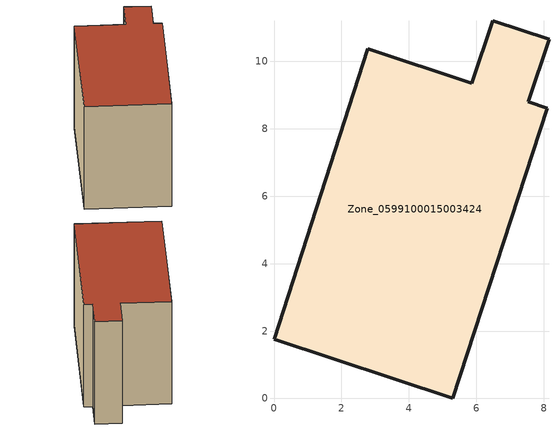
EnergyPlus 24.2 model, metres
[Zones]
Zone_0599100015003424
 floor ground (C_G): 5.3,0 0,1.75 2.77,10.38 5.86,9.35 6.48,11.21 8.15,10.66 7.54,8.8 8.1,8.61 z0.87
 wall outside (C_F): 7.54,8.8 8.15,10.66 6.48,11.21 5.86,9.35 2.77,10.38 0,1.75 5.3,0 8.1,8.61 7.54,8.8 z0.87:8.77
 roof outside (C_R): 5.3,0 8.1,8.61 7.54,8.8 8.15,10.66 6.48,11.21 5.86,9.35 2.77,10.38 0,1.75 z8.77
[BUILDING]
Pand.0599100015003424: North Axis=0; Terrain=City; Loads Convergence Tolerance Value=0.04; Temperature Convergence Tolerance Value=0.4; Solar Distribution=FullExterior; Maximum Number of Warmup Days=25; Minimum Number of Warmup Days=1
[Site:Location]
Rotterdam.The.Hague.AP_ZH_NLD Design_Conditions: Latitude=51.96; Longitude=4.45; Time Zone=1; Elevation=-4.5
[SITE:GROUNDTEMPERATURE:BUILDINGSURFACE]
18, 18, 18, 18, 18, 18, 18, 18, 18, 18, 18, 18
[MATERIAL] Thermal Absorptance=0.9; Solar Absorptance=0.7; Visible Absorptance=0.7
Name | Roughness | Thickness | Conductivity | Density | Specific Heat
G.TI.1965-1974 | MediumSmooth | 0.15 | 0.882353 | 540 | 1210
F.TI.1965-1974 | Rough | 0.3 | 0.697674 | 1920 | 840
R.TI.1965-1974 | MediumRough | 0.2 | 0.232558 | 1500 | 1000
[CONSTRUCTION]
C_G: G.TI.1965-1974
C_F: F.TI.1965-1974
C_R: R.TI.1965-1974
[ZONE]
Zone_0599100015003424: Type=1; Multiplier=1; Ceiling Height=Autocalculate; Volume=Autocalculate; Floor Area=autocalculate; Part of Total Floor Area=Yes
[ZONEINFILTRATION:DESIGNFLOWRATE]
Infil_Zone_0599100015003424: Zone or ZoneList or Space or SpaceList=Zone_0599100015003424; Schedule=AlwaysOn; Design Flow Rate Calculation Method=Flow/Area; Flow Rate per Floor Area=0.003; Constant Term Coefficient=1; Temperature Term Coefficient=0; Velocity Term Coefficient=0; Velocity Squared Term Coefficient=0
[HVACTEMPLATE:ZONE:IDEALLOADSAIRSYSTEM]
Zone_0599100015003424: Maximum Heating Supply Air Temperature=50; Minimum Cooling Supply Air Temperature=13; Maximum Heating Supply Air Humidity Ratio=0.0156; Minimum Cooling Supply Air Humidity Ratio=0.0077; Heating Limit=NoLimit; Cooling Limit=NoLimit; Dehumidification Control Type=ConstantSensibleHeatRatio; Cooling Sensible Heat Ratio=0.7; Dehumidification Setpoint=60; Humidification Control Type=None; Humidification Setpoint=30; Outdoor Air Method=None; Outdoor Air Flow Rate per Person=0.00944; Outdoor Air Flow Rate per Zone Floor Area=0; Outdoor Air Flow Rate per Zone=0; Demand Controlled Ventilation Type=None; Outdoor Air Economizer Type=NoEconomizer; Heat Recovery Type=None; Sensible Heat Recovery Effectiveness=0.7; Latent Heat Recovery Effectiveness=0.65
[ZONECONTROL:THERMOSTAT]
ThermostatControl_Zone_0599100015003424: Zone or ZoneList=Zone_0599100015003424; Control Type Schedule=DualSetpointControlType; Control 1=Thermostat_Zone_0599100015003424; Temperature Difference Between Cutout And Setpoint=0
[THERMOSTATSETPOINT:DUALSETPOINT]
Thermostat_Zone_0599100015003424: Heating Setpoint Temperature Schedule=HeatingSetpoint_Zone_0599100015003424; Cooling Setpoint Temperature Schedule=CoolingSetpoint_Zone_0599100015003424
[SCHEDULE:COMPACT]
HeatingSetpoint_Zone_0599100015003424: Through: 12/31, For: AllDays, Until: 24:00, 21
CoolingSetpoint_Zone_0599100015003424: Through: 12/31, For: AllDays, Until: 24:00, 24
DualSetpointControlType: Through: 12/31, For: AllDays, Until: 24:00, 4
AlwaysOn: Through: 12/31, For: AllDays, Until: 24:00, 1
